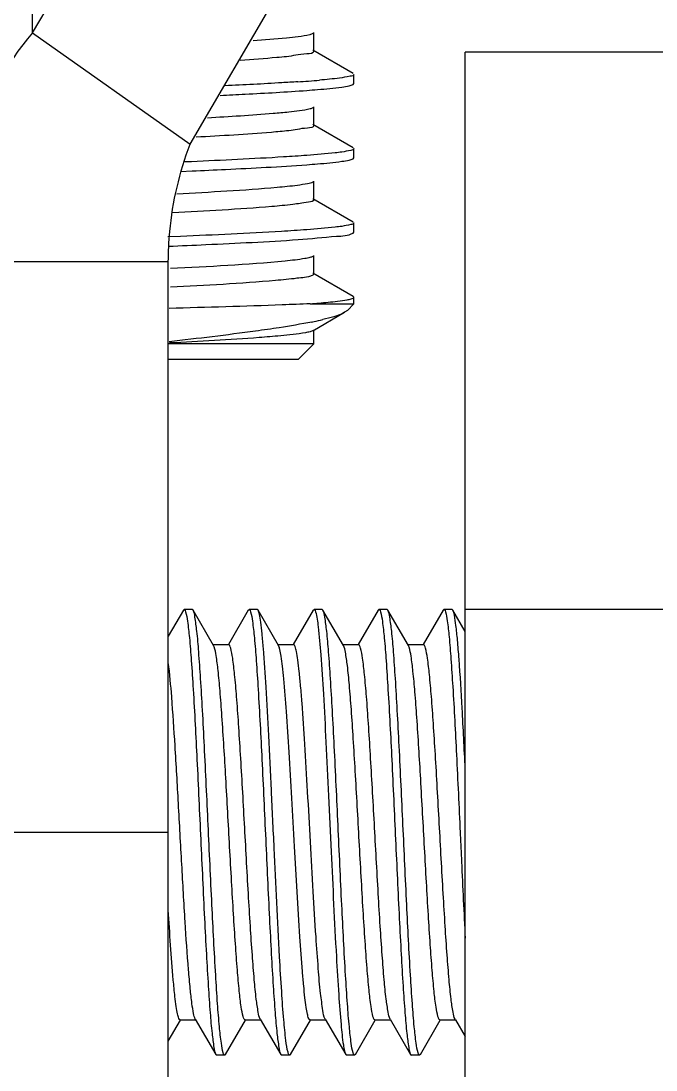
# Model space of a CAD drawing. Extents: x 1031190 to 1725648, y 733081 to 1571294.
# Drawn here: x 1158990.3 to 1159189.1, y 1211295.9 to 1211624 of the extents above; entities that cross this region are included whole.
import ezdxf

# ---------------------------------------------------------------- set-up
doc = ezdxf.new("R2010")
doc.units = 0
doc.header["$LTSCALE"] = 1000
doc.header["$MEASUREMENT"] = 0

msp = doc.modelspace()

# ---------------------------------------------------------------- linework, layer by layer
at = {"linetype": 'Continuous'}
for p, q in [((1158993.98, 1211620.34), (1159165.08, 1211912.43)), ((1159043.26, 1211585.49), (1159214.36, 1211877.58)), ((1158993.98, 1211620.34), (1158993.98, 1211791.44)), ((1158993.98, 1211620.34), (1159043.26, 1211585.49)), ((1159081.98, 1211614.56), (1159081.98, 1211620.37)), ((1159094.33, 1211607.56), (1159081.73, 1211614.86)), ((1159129.4, 1211158.53), (1159129.4, 1211614.22)), ((1159199.1, 1211614.22), (1159129.4, 1211614.22)), ((1159094.55, 1211604.4), (1159094.55, 1211607.3)), ((1159094.55, 1211604.4), (1159094.55, 1211607.3)), ((1159094.33, 1211604.14), (1159094.55, 1211604.4)), ((1159081.98, 1211591.33), (1159081.98, 1211597.14)), ((1159094.33, 1211584.32), (1159081.73, 1211591.62)), ((1159094.55, 1211581.17), (1159094.55, 1211584.07)), ((1159094.55, 1211581.17), (1159094.55, 1211584.07)), ((1159094.33, 1211580.91), (1159094.55, 1211581.17)), ((1159040.28, 1211576.94), (1159043.88, 1211577.1)), ((1159043.73, 1211580), (1159041.59, 1211579.91)), ((1159081.98, 1211568.1), (1159081.98, 1211573.91)), ((1159094.33, 1211561.09), (1159081.73, 1211568.39)), ((1159094.55, 1211557.93), (1159094.55, 1211560.84)), ((1159094.55, 1211557.93), (1159094.55, 1211560.84)), ((1159094.33, 1211557.68), (1159094.55, 1211557.93)), ((1159040.28, 1211556.62), (1159036.32, 1211556.45)), ((1159036.45, 1211548.65), (1158966.76, 1211548.65)), ((1159036.45, 1211137.96), (1159036.45, 1211548.65)), ((1159081.98, 1211544.87), (1159081.98, 1211550.67)), ((1159094.33, 1211537.86), (1159081.73, 1211545.16)), ((1159094.55, 1211537.61), (1159094.33, 1211537.86)), ((1159080.9, 1211535.58), (1159094.55, 1211535.58)), ((1159092.49, 1211533.51), (1159094.55, 1211535.58)), ((1159094.55, 1211535.58), (1159094.55, 1211537.61)), ((1159081.73, 1211527.15), (1159091.64, 1211532.89)), ((1159092.49, 1211533.51), (1159091.64, 1211532.89)), ((1159081.98, 1211523), (1159081.98, 1211527.44)), ((1159081.98, 1211523), (1159036.45, 1211523)), ((1159077.13, 1211518.15), (1159081.98, 1211523)), ((1159077.13, 1211518.15), (1159036.45, 1211518.15)), ((1159041.15, 1211439.75), (1159036.45, 1211431.66)), ((1159041.15, 1211439.75), (1159041.41, 1211439.98)), ((1159043.95, 1211439.98), (1159041.41, 1211439.98)), ((1159043.95, 1211439.98), (1159041.41, 1211439.98)), ((1159041.41, 1211439.98), (1159041.44, 1211439.97)), ((1159044.21, 1211439.75), (1159043.95, 1211439.98)), ((1159050.63, 1211428.68), (1159044.21, 1211439.75)), ((1159061.47, 1211439.75), (1159055.25, 1211429.01)), ((1159061.47, 1211439.75), (1159061.73, 1211439.98)), ((1159064.27, 1211439.98), (1159061.73, 1211439.98)), ((1159064.27, 1211439.98), (1159061.73, 1211439.98)), ((1159061.73, 1211439.98), (1159061.77, 1211439.97)), ((1159064.53, 1211439.75), (1159064.27, 1211439.98)), ((1159070.95, 1211428.68), (1159064.53, 1211439.75)), ((1159081.8, 1211439.75), (1159075.57, 1211429.01)), ((1159081.8, 1211439.75), (1159082.06, 1211439.98)), ((1159084.6, 1211439.98), (1159082.06, 1211439.98)), ((1159084.6, 1211439.98), (1159082.06, 1211439.98)), ((1159082.06, 1211439.98), (1159082.1, 1211439.97)), ((1159084.86, 1211439.75), (1159084.6, 1211439.98)), ((1159091.28, 1211428.68), (1159084.86, 1211439.75)), ((1159102.13, 1211439.75), (1159095.9, 1211429.01)), ((1159102.13, 1211439.75), (1159102.39, 1211439.98)), ((1159104.93, 1211439.98), (1159102.39, 1211439.98)), ((1159104.93, 1211439.98), (1159102.39, 1211439.98)), ((1159102.39, 1211439.98), (1159102.43, 1211439.97)), ((1159105.19, 1211439.75), (1159104.93, 1211439.98)), ((1159111.61, 1211428.68), (1159105.19, 1211439.75)), ((1159122.46, 1211439.75), (1159116.23, 1211429.01)), ((1159122.46, 1211439.75), (1159122.72, 1211439.98)), ((1159125.26, 1211439.98), (1159122.72, 1211439.98)), ((1159125.26, 1211439.98), (1159122.72, 1211439.98)), ((1159122.72, 1211439.98), (1159122.76, 1211439.97)), ((1159125.52, 1211439.75), (1159125.26, 1211439.98)), ((1159129.4, 1211433.05), (1159125.52, 1211439.75)), ((1159199.1, 1211439.98), (1159129.4, 1211439.98)), ((1159055.36, 1211428.94), (1159050.47, 1211428.94)), ((1159050.82, 1211428.23), (1159050.63, 1211428.68)), ((1159075.69, 1211428.94), (1159070.8, 1211428.94)), ((1159096.02, 1211428.94), (1159091.13, 1211428.94)), ((1159116.35, 1211428.94), (1159111.46, 1211428.94)), ((1158966.76, 1211370.28), (1159036.45, 1211370.28)), ((1159127.8, 1211370.21), (1159127.84, 1211369.48)), ((1159036.45, 1211304.97), (1159040.27, 1211311.55)), ((1159040.15, 1211311.62), (1159045.04, 1211311.62)), ((1159044.89, 1211311.89), (1159051.31, 1211300.81)), ((1159054.37, 1211300.81), (1159060.6, 1211311.55)), ((1159060.48, 1211311.62), (1159065.37, 1211311.62)), ((1159065.22, 1211311.89), (1159071.64, 1211300.81)), ((1159074.7, 1211300.81), (1159080.92, 1211311.55)), ((1159080.81, 1211311.62), (1159085.7, 1211311.62)), ((1159085.55, 1211311.89), (1159091.97, 1211300.81)), ((1159095.03, 1211300.81), (1159101.25, 1211311.55)), ((1159101.14, 1211311.62), (1159106.03, 1211311.62)), ((1159105.87, 1211311.89), (1159112.29, 1211300.81)), ((1159115.35, 1211300.81), (1159121.58, 1211311.55)), ((1159121.47, 1211311.62), (1159126.36, 1211311.62)), ((1159126.2, 1211311.89), (1159126.36, 1211311.62)), ((1159126.36, 1211311.62), (1159129.4, 1211306.37)), ((1159051.31, 1211300.81), (1159051.57, 1211300.59)), ((1159054.11, 1211300.59), (1159051.57, 1211300.59)), ((1159054.11, 1211300.59), (1159051.57, 1211300.59)), ((1159054.11, 1211300.59), (1159054.07, 1211300.59)), ((1159054.37, 1211300.81), (1159054.11, 1211300.59)), ((1159071.64, 1211300.81), (1159071.9, 1211300.59)), ((1159074.44, 1211300.59), (1159071.9, 1211300.59)), ((1159074.44, 1211300.59), (1159071.9, 1211300.59)), ((1159074.7, 1211300.81), (1159074.44, 1211300.59)), ((1159091.97, 1211300.81), (1159092.23, 1211300.59)), ((1159094.77, 1211300.59), (1159092.23, 1211300.59)), ((1159094.77, 1211300.59), (1159092.23, 1211300.59)), ((1159094.77, 1211300.59), (1159094.73, 1211300.59)), ((1159095.03, 1211300.81), (1159094.77, 1211300.59)), ((1159112.29, 1211300.81), (1159112.55, 1211300.59)), ((1159115.09, 1211300.59), (1159112.55, 1211300.59)), ((1159115.09, 1211300.59), (1159112.55, 1211300.59)), ((1159115.09, 1211300.59), (1159115.06, 1211300.59)), ((1159115.35, 1211300.81), (1159115.09, 1211300.59))]:
    msp.add_line(p, q, dxfattribs=at)
for centre, radius, start, end in [((1159050.27, 1212004.18), 400.09, 273.8288, 274.8033), ((1159056.05, 1211862.37), 327.74, 274.348, 274.8253), ((1159055.65, 1211657.25), 129.96, 281.4121, 281.7338), ((1159061.78, 1211628.21), 100.28, 281.6827, 283.258)]:
    msp.add_arc(centre, radius, start, end, dxfattribs=at)
for points, knots in [([(1158993.98, 1211620.34), (1158985.54, 1211610.25), (1158971.77, 1211587.62), (1158966.76, 1211561.45), (1158966.76, 1211548.65)], [0, 0, 0, 0, 0.506705, 1, 1, 1, 1]), ([(1159081.73, 1211620.08), (1159081.42, 1211619.9), (1159078.68, 1211619.14), (1159075.89, 1211618.9), (1159073.44, 1211618.65)], [0, 0, 0, 0, 0.12456, 1, 1, 1, 1]), ([(1159081.98, 1211614.56), (1159081.98, 1211613.79), (1159077.59, 1211613.7), (1159075.57, 1211613.06), (1159073.44, 1211612.84)], [0, 0, 0, 0, 0.265827, 1, 1, 1, 1]), ([(1159073.44, 1211612.84), (1159072.44, 1211612.74), (1159067.61, 1211612.29), (1159062.77, 1211611.94), (1159058.94, 1211611.69)], [0, 0, 0, 0, 0.208697, 1, 1, 1, 1]), ([(1159094.55, 1211607.3), (1159094.55, 1211606.88), (1159092.32, 1211606.6), (1159091.19, 1211606.29), (1159090.06, 1211606.15)], [0, 0, 0, 0, 0.271489, 1, 1, 1, 1]), ([(1159076.99, 1211604.99), (1159075.33, 1211604.88), (1159067.73, 1211604.4), (1159060.12, 1211604), (1159054.17, 1211603.72)], [0, 0, 0, 0, 0.217612, 1, 1, 1, 1]), ([(1159079.82, 1211602.29), (1159080.95, 1211602.37), (1159084.61, 1211602.66), (1159088.28, 1211602.99), (1159090.8, 1211603.34)], [0, 0, 0, 0, 0.307442, 1, 1, 1, 1]), ([(1159090.8, 1211603.34), (1159091.57, 1211603.45), (1159092.75, 1211603.66), (1159093.96, 1211603.93), (1159094.33, 1211604.14)], [0, 0, 0, 0, 0.642991, 1, 1, 1, 1]), ([(1159052.71, 1211600.74), (1159055.31, 1211600.87), (1159064.36, 1211601.31), (1159073.4, 1211601.81), (1159079.82, 1211602.29)], [0, 0, 0, 0, 0.288481, 1, 1, 1, 1]), ([(1159081.73, 1211596.84), (1159081.44, 1211596.68), (1159078.94, 1211595.96), (1159076.38, 1211595.73), (1159074.15, 1211595.49)], [0, 0, 0, 0, 0.12695, 1, 1, 1, 1]), ([(1159074.15, 1211595.49), (1159072.53, 1211595.32), (1159064.07, 1211594.54), (1159055.59, 1211594.04), (1159048.73, 1211593.65)], [0, 0, 0, 0, 0.191776, 1, 1, 1, 1]), ([(1159081.98, 1211591.33), (1159081.98, 1211590.61), (1159077.97, 1211590.47), (1159076.11, 1211589.89), (1159074.15, 1211589.68)], [0, 0, 0, 0, 0.266822, 1, 1, 1, 1]), ([(1159074.15, 1211589.68), (1159072.34, 1211589.49), (1159062.68, 1211588.62), (1159053.01, 1211588.07), (1159045.15, 1211587.64)], [0, 0, 0, 0, 0.188503, 1, 1, 1, 1]), ([(1159036.45, 1211548.65), (1159036.45, 1211551.82), (1159037.04, 1211564.34), (1159039.97, 1211576.73), (1159043.26, 1211585.49)], [0, 0, 0, 0, 0.253333, 1, 1, 1, 1]), ([(1159094.55, 1211584.07), (1159094.55, 1211583.71), (1159092.71, 1211583.4), (1159091.74, 1211583.15), (1159090.8, 1211583.02)], [0, 0, 0, 0, 0.274511, 1, 1, 1, 1]), ([(1159079.82, 1211581.96), (1159077.39, 1211581.78), (1159065.36, 1211580.99), (1159053.32, 1211580.43), (1159043.73, 1211580)], [0, 0, 0, 0, 0.202741, 1, 1, 1, 1]), ([(1159090.8, 1211583.02), (1159090.1, 1211582.92), (1159086.45, 1211582.47), (1159082.79, 1211582.18), (1159079.82, 1211581.96)], [0, 0, 0, 0, 0.191345, 1, 1, 1, 1]), ([(1159090.79, 1211580.11), (1159091.56, 1211580.22), (1159092.75, 1211580.43), (1159093.96, 1211580.7), (1159094.33, 1211580.91)], [0, 0, 0, 0, 0.64302, 1, 1, 1, 1]), ([(1159043.88, 1211577.1), (1159047.38, 1211577.26), (1159059.36, 1211577.82), (1159071.34, 1211578.43), (1159079.8, 1211579.05)], [0, 0, 0, 0, 0.292638, 1, 1, 1, 1]), ([(1159079.8, 1211579.05), (1159080.93, 1211579.14), (1159084.6, 1211579.43), (1159088.27, 1211579.75), (1159090.79, 1211580.11)], [0, 0, 0, 0, 0.307508, 1, 1, 1, 1]), ([(1159076.86, 1211572.58), (1159074.76, 1211572.3), (1159062.19, 1211571.08), (1159049.57, 1211570.44), (1159039.08, 1211569.89)], [0, 0, 0, 0, 0.168361, 1, 1, 1, 1]), ([(1159081.72, 1211573.61), (1159081.22, 1211573.32), (1159079.55, 1211572.99), (1159077.93, 1211572.72), (1159076.86, 1211572.58)], [0, 0, 0, 0, 0.350876, 1, 1, 1, 1]), ([(1159081.98, 1211568.1), (1159081.98, 1211567.49), (1159078.67, 1211567.25), (1159077.08, 1211566.79), (1159075.44, 1211566.6)], [0, 0, 0, 0, 0.268738, 1, 1, 1, 1]), ([(1159075.44, 1211566.6), (1159073.24, 1211566.34), (1159060.7, 1211565.2), (1159048.13, 1211564.55), (1159037.78, 1211564.02)], [0, 0, 0, 0, 0.176564, 1, 1, 1, 1]), ([(1159094.55, 1211560.84), (1159094.55, 1211560.48), (1159092.71, 1211560.17), (1159091.74, 1211559.92), (1159090.79, 1211559.78)], [0, 0, 0, 0, 0.27452, 1, 1, 1, 1]), ([(1159079.8, 1211558.73), (1159077.15, 1211558.53), (1159063.99, 1211557.68), (1159050.81, 1211557.08), (1159040.28, 1211556.62)], [0, 0, 0, 0, 0.201017, 1, 1, 1, 1]), ([(1159077.09, 1211555.63), (1159081.08, 1211555.9), (1159086.68, 1211556.68), (1159092.78, 1211556.79), (1159094.33, 1211557.68)], [0, 0, 0, 0, 0.690204, 1, 1, 1, 1]), ([(1159090.79, 1211559.78), (1159090.09, 1211559.68), (1159086.44, 1211559.24), (1159082.77, 1211558.94), (1159079.8, 1211558.73)], [0, 0, 0, 0, 0.191315, 1, 1, 1, 1]), ([(1159036.49, 1211553.55), (1159040.41, 1211553.72), (1159053.95, 1211554.32), (1159067.48, 1211554.98), (1159077.09, 1211555.63)], [0, 0, 0, 0, 0.2891, 1, 1, 1, 1]), ([(1159079.19, 1211549.7), (1159077.15, 1211549.34), (1159063.14, 1211547.83), (1159049.07, 1211547.17), (1159037.08, 1211546.56)], [0, 0, 0, 0, 0.147214, 1, 1, 1, 1]), ([(1159081.72, 1211550.38), (1159081.44, 1211550.22), (1159080.58, 1211549.97), (1159079.73, 1211549.79), (1159079.19, 1211549.7)], [0, 0, 0, 0, 0.376557, 1, 1, 1, 1]), ([(1159081.98, 1211544.87), (1159081.98, 1211544.71), (1159080.01, 1211543.62), (1159078.36, 1211543.73), (1159076.69, 1211543.52)], [0, 0, 0, 0, 0.08596, 1, 1, 1, 1]), ([(1159076.69, 1211543.52), (1159074.48, 1211543.23), (1159061.31, 1211541.97), (1159048.11, 1211541.31), (1159037.13, 1211540.75)], [0, 0, 0, 0, 0.168449, 1, 1, 1, 1]), ([(1159080.9, 1211535.58), (1159077.97, 1211535.44), (1159063.24, 1211534.84), (1159048.5, 1211534.43), (1159036.68, 1211534.1)], [0, 0, 0, 0, 0.198632, 1, 1, 1, 1]), ([(1159083.62, 1211535.8), (1159084.56, 1211535.87), (1159087.51, 1211536.15), (1159090.46, 1211536.44), (1159092.44, 1211536.82)], [0, 0, 0, 0, 0.318168, 1, 1, 1, 1]), ([(1159092.44, 1211536.82), (1159092.84, 1211536.89), (1159093.49, 1211537.03), (1159094.13, 1211537.23), (1159094.35, 1211537.36)], [0, 0, 0, 0, 0.619944, 1, 1, 1, 1]), ([(1159094.35, 1211537.36), (1159094.4, 1211537.39), (1159094.5, 1211537.45), (1159094.55, 1211537.56), (1159094.55, 1211537.61)], [0, 0, 0, 0, 0.597477, 1, 1, 1, 1]), ([(1159071.18, 1211528.09), (1159068.71, 1211527.71), (1159057.23, 1211526.06), (1159045.71, 1211524.71), (1159036.68, 1211523.68)], [0, 0, 0, 0, 0.215985, 1, 1, 1, 1]), ([(1159071.62, 1211525.54), (1159069.38, 1211525.33), (1159057.8, 1211524.41), (1159046.2, 1211523.79), (1159036.84, 1211523.31)], [0, 0, 0, 0, 0.193571, 1, 1, 1, 1]), ([(1159080.83, 1211526.82), (1159080.35, 1211526.68), (1159077.31, 1211526.08), (1159074.21, 1211525.79), (1159071.62, 1211525.54)], [0, 0, 0, 0, 0.160547, 1, 1, 1, 1]), ([(1159081.72, 1211527.15), (1159081.61, 1211527.08), (1159081.31, 1211526.96), (1159081.01, 1211526.86), (1159080.83, 1211526.82)], [0, 0, 0, 0, 0.420841, 1, 1, 1, 1]), ([(1159041.44, 1211439.97), (1159041.48, 1211439.96), (1159041.72, 1211439.78), (1159041.8, 1211439.48), (1159041.87, 1211439.25)], [0, 0, 0, 0, 0.146788, 1, 1, 1, 1]), ([(1159041.87, 1211439.25), (1159042.18, 1211438.29), (1159042.58, 1211435.56), (1159043.15, 1211430.47), (1159043.7, 1211423.37), (1159044.53, 1211410.66), (1159045.48, 1211392.02), (1159046.59, 1211368.13), (1159047.53, 1211347.83), (1159048.33, 1211332.55), (1159048.9, 1211322.72), (1159049.48, 1211314.47), (1159050, 1211308.03), (1159050.61, 1211303.73), (1159050.94, 1211301.46), (1159051.31, 1211300.81)], [0, 0, 0, 0, 0.021788, 0.059148, 0.110955, 0.175533, 0.334174, 0.514296, 0.692285, 0.773094, 0.844811, 0.905077, 0.951921, 0.983848, 1, 1, 1, 1]), ([(1159053.64, 1211301.33), (1159053.33, 1211302.29), (1159052.93, 1211305.03), (1159052.36, 1211310.13), (1159051.81, 1211317.24), (1159050.99, 1211329.94), (1159050.03, 1211348.59), (1159048.93, 1211372.47), (1159047.98, 1211392.76), (1159047.19, 1211408.03), (1159046.62, 1211417.86), (1159046.03, 1211426.1), (1159045.52, 1211432.54), (1159044.9, 1211436.83), (1159044.58, 1211439.11), (1159044.21, 1211439.75)], [0, 0, 0, 0, 0.021877, 0.059311, 0.111175, 0.175792, 0.334445, 0.514524, 0.692444, 0.773209, 0.844887, 0.905122, 0.951945, 0.983855, 1, 1, 1, 1]), ([(1159061.77, 1211439.97), (1159061.81, 1211439.96), (1159062.05, 1211439.78), (1159062.13, 1211439.48), (1159062.2, 1211439.24)], [0, 0, 0, 0, 0.146706, 1, 1, 1, 1]), ([(1159062.2, 1211439.24), (1159062.51, 1211438.28), (1159062.91, 1211435.56), (1159063.48, 1211430.46), (1159064.03, 1211423.36), (1159064.86, 1211410.66), (1159065.81, 1211392.01), (1159066.92, 1211368.12), (1159067.86, 1211347.83), (1159068.66, 1211332.55), (1159069.23, 1211322.72), (1159069.81, 1211314.47), (1159070.33, 1211308.03), (1159070.94, 1211303.73), (1159071.26, 1211301.46), (1159071.64, 1211300.81)], [0, 0, 0, 0, 0.0218, 0.059172, 0.110989, 0.175574, 0.334211, 0.514328, 0.692305, 0.773106, 0.844818, 0.905082, 0.951925, 0.983849, 1, 1, 1, 1]), ([(1159071.27, 1211331.38), (1159070.64, 1211342.69), (1159069.83, 1211360.02), (1159068.76, 1211383.07), (1159067.96, 1211399.87), (1159067.15, 1211414.67), (1159066.45, 1211425.29), (1159065.85, 1211432.05), (1159065.46, 1211435.62), (1159065.05, 1211438.06), (1159064.76, 1211439.35), (1159064.53, 1211439.75)], [0, 0, 0, 0, 0.31261, 0.479025, 0.637331, 0.776893, 0.888349, 0.931124, 0.964281, 0.987309, 1, 1, 1, 1]), ([(1159082.1, 1211439.97), (1159082.14, 1211439.96), (1159082.38, 1211439.78), (1159082.46, 1211439.48), (1159082.53, 1211439.24)], [0, 0, 0, 0, 0.14666, 1, 1, 1, 1]), ([(1159082.53, 1211439.24), (1159083.02, 1211437.73), (1159083.49, 1211433.19), (1159084.32, 1211424.63), (1159085.05, 1211412.59), (1159085.84, 1211397.9), (1159086.63, 1211381.46), (1159087.66, 1211359.09), (1159088.45, 1211342.31), (1159089.06, 1211331.38)], [0, 0, 0, 0, 0.04411, 0.125541, 0.239358, 0.37843, 0.533993, 0.696234, 1, 1, 1, 1]), ([(1159094.3, 1211301.31), (1159093.99, 1211302.27), (1159093.59, 1211305), (1159093.02, 1211310.09), (1159092.47, 1211317.19), (1159091.65, 1211329.89), (1159090.69, 1211348.54), (1159089.59, 1211372.43), (1159088.64, 1211392.73), (1159087.84, 1211408), (1159087.27, 1211417.84), (1159086.69, 1211426.09), (1159086.17, 1211432.53), (1159085.56, 1211436.83), (1159085.24, 1211439.11), (1159084.86, 1211439.75)], [0, 0, 0, 0, 0.02177, 0.059115, 0.110912, 0.175482, 0.334119, 0.514249, 0.692251, 0.773068, 0.844793, 0.905066, 0.951916, 0.983846, 1, 1, 1, 1]), ([(1159102.43, 1211439.97), (1159102.47, 1211439.96), (1159102.71, 1211439.78), (1159102.79, 1211439.47), (1159102.86, 1211439.23)], [0, 0, 0, 0, 0.146034, 1, 1, 1, 1]), ([(1159102.86, 1211439.23), (1159103.17, 1211438.27), (1159103.57, 1211435.53), (1159104.14, 1211430.42), (1159104.69, 1211423.32), (1159105.51, 1211410.61), (1159106.47, 1211391.96), (1159107.57, 1211368.08), (1159108.52, 1211347.8), (1159109.31, 1211332.53), (1159109.88, 1211322.7), (1159110.47, 1211314.46), (1159110.98, 1211308.02), (1159111.6, 1211303.73), (1159111.92, 1211301.46), (1159112.29, 1211300.81)], [0, 0, 0, 0, 0.021899, 0.059349, 0.111223, 0.175847, 0.334508, 0.514576, 0.692482, 0.773242, 0.844912, 0.905137, 0.951951, 0.983857, 1, 1, 1, 1]), ([(1159114.62, 1211301.33), (1159114.31, 1211302.3), (1159113.91, 1211305.03), (1159113.34, 1211310.14), (1159112.79, 1211317.25), (1159111.97, 1211329.96), (1159111.02, 1211348.6), (1159109.91, 1211372.49), (1159108.97, 1211392.77), (1159108.17, 1211408.03), (1159107.6, 1211417.86), (1159107.02, 1211426.1), (1159106.5, 1211432.54), (1159105.89, 1211436.83), (1159105.56, 1211439.11), (1159105.19, 1211439.75)], [0, 0, 0, 0, 0.02191, 0.059368, 0.111249, 0.175876, 0.33454, 0.514602, 0.692499, 0.773255, 0.84492, 0.905142, 0.951954, 0.983858, 1, 1, 1, 1]), ([(1159122.76, 1211439.97), (1159122.8, 1211439.96), (1159123.03, 1211439.78), (1159123.11, 1211439.48), (1159123.18, 1211439.25)], [0, 0, 0, 0, 0.147008, 1, 1, 1, 1]), ([(1159123.18, 1211439.25), (1159123.49, 1211438.32), (1159123.88, 1211435.68), (1159124.44, 1211430.76), (1159124.97, 1211423.91), (1159125.78, 1211411.64), (1159126.72, 1211393.54), (1159127.43, 1211378.32), (1159127.8, 1211370.21)], [0, 0, 0, 0, 0.042374, 0.114709, 0.214932, 0.339935, 0.647912, 1, 1, 1, 1]), ([(1159129.4, 1211390.21), (1159129.1, 1211396.49), (1159128.52, 1211407.91), (1159127.73, 1211421.31), (1159127.03, 1211429.95), (1159126.59, 1211434.53), (1159126.1, 1211437.63), (1159125.8, 1211439.27), (1159125.52, 1211439.75)], [0, 0, 0, 0, 0.379459, 0.689334, 0.809279, 0.902185, 0.96608, 1, 1, 1, 1]), ([(1159060.48, 1211311.62), (1159060.35, 1211311.62), (1159060.06, 1211312.02), (1159059.67, 1211313.31), (1159059.13, 1211316.3), (1159058.59, 1211321.13), (1159058.01, 1211327.71), (1159057.42, 1211335.75), (1159056.83, 1211345), (1159056.24, 1211355.12), (1159055.45, 1211369.33), (1159054.51, 1211386.57), (1159053.53, 1211402.85), (1159052.69, 1211414.04), (1159052.13, 1211420.35), (1159051.55, 1211424.91), (1159051.13, 1211427.36), (1159050.82, 1211428.23)], [0, 0, 0, 0, 0.00337, 0.010373, 0.036639, 0.078887, 0.135774, 0.205372, 0.28529, 0.372768, 0.464782, 0.64963, 0.814469, 0.882133, 0.936734, 0.976432, 1, 1, 1, 1]), ([(1159065.22, 1211311.89), (1159064.85, 1211312.52), (1159064.48, 1211314.68), (1159063.86, 1211318.74), (1159063.31, 1211324.73), (1159062.7, 1211332.32), (1159062.11, 1211341.3), (1159061.28, 1211355.04), (1159060.49, 1211369.43), (1159059.69, 1211383.95), (1159059.08, 1211394.36), (1159058.48, 1211403.9), (1159057.89, 1211412.22), (1159057.29, 1211419.06), (1159056.74, 1211424.07), (1159056.19, 1211427.18), (1159055.79, 1211428.52), (1159055.5, 1211428.94), (1159055.36, 1211428.94)], [0, 0, 0, 0, 0.01868, 0.054279, 0.105765, 0.17135, 0.248696, 0.335029, 0.522011, 0.615925, 0.705601, 0.787809, 0.859595, 0.918388, 0.962111, 0.989308, 0.996545, 1, 1, 1, 1]), ([(1159077.64, 1211337.54), (1159077.02, 1211346.98), (1159076.21, 1211361.46), (1159075.15, 1211380.74), (1159074.35, 1211394.81), (1159073.55, 1211407.25), (1159072.85, 1211416.21), (1159072.26, 1211421.95), (1159071.86, 1211425.02), (1159071.46, 1211427.17), (1159071.17, 1211428.31), (1159070.95, 1211428.68)], [0, 0, 0, 0, 0.310342, 0.475677, 0.633257, 0.772654, 0.88467, 0.928035, 0.961992, 0.986043, 1, 1, 1, 1]), ([(1159082.69, 1211337.54), (1159082.37, 1211342.27), (1159081.78, 1211352.18), (1159080.93, 1211367.34), (1159080.09, 1211382.72), (1159079.25, 1211397.19), (1159078.52, 1211408.2), (1159077.91, 1211415.77), (1159077.48, 1211420.28), (1159077.07, 1211423.83), (1159076.64, 1211426.56), (1159076.31, 1211427.99), (1159075.92, 1211428.94), (1159075.69, 1211428.94)], [0, 0, 0, 0, 0.154792, 0.324211, 0.496022, 0.657766, 0.797744, 0.856333, 0.905865, 0.945463, 0.974462, 0.992476, 1, 1, 1, 1]), ([(1159101.14, 1211311.62), (1159101, 1211311.62), (1159100.71, 1211312.04), (1159100.3, 1211313.38), (1159099.76, 1211316.49), (1159099.21, 1211321.5), (1159098.61, 1211328.34), (1159098.02, 1211336.66), (1159097.42, 1211346.2), (1159096.81, 1211356.62), (1159096.01, 1211371.14), (1159095.22, 1211385.52), (1159094.39, 1211399.26), (1159093.8, 1211408.24), (1159093.19, 1211415.83), (1159092.64, 1211421.82), (1159092.02, 1211425.88), (1159091.65, 1211428.04), (1159091.28, 1211428.68)], [0, 0, 0, 0, 0.003456, 0.010693, 0.037891, 0.081614, 0.140408, 0.212193, 0.2944, 0.384075, 0.47799, 0.664973, 0.751306, 0.828653, 0.894237, 0.945723, 0.981321, 1, 1, 1, 1]), ([(1159105.87, 1211311.89), (1159105.51, 1211312.52), (1159105.14, 1211314.68), (1159104.52, 1211318.74), (1159103.96, 1211324.73), (1159103.36, 1211332.32), (1159102.76, 1211341.3), (1159101.93, 1211355.04), (1159101.15, 1211369.43), (1159100.34, 1211383.95), (1159099.74, 1211394.36), (1159099.14, 1211403.9), (1159098.54, 1211412.22), (1159097.95, 1211419.06), (1159097.39, 1211424.07), (1159096.85, 1211427.18), (1159096.45, 1211428.52), (1159096.15, 1211428.94), (1159096.02, 1211428.94)], [0, 0, 0, 0, 0.018679, 0.054277, 0.105763, 0.171347, 0.248694, 0.335026, 0.52201, 0.615925, 0.7056, 0.787807, 0.859592, 0.918386, 0.962109, 0.989307, 0.996544, 1, 1, 1, 1]), ([(1159121.47, 1211311.62), (1159121.33, 1211311.62), (1159121.04, 1211312.01), (1159120.65, 1211313.3), (1159120.12, 1211316.27), (1159119.58, 1211321.06), (1159119, 1211327.61), (1159118.42, 1211335.6), (1159117.83, 1211344.79), (1159117.24, 1211354.86), (1159116.45, 1211369.02), (1159115.51, 1211386.22), (1159114.54, 1211402.5), (1159113.7, 1211413.71), (1159113.14, 1211420.08), (1159112.56, 1211424.72), (1159112.14, 1211427.23), (1159111.84, 1211428.13)], [0, 0, 0, 0, 0.003356, 0.010319, 0.036431, 0.078432, 0.135001, 0.204233, 0.283766, 0.370875, 0.462568, 0.647052, 0.812078, 0.880087, 0.935211, 0.975599, 1, 1, 1, 1]), ([(1159126.2, 1211311.89), (1159125.83, 1211312.52), (1159125.46, 1211314.68), (1159124.84, 1211318.74), (1159124.29, 1211324.73), (1159123.69, 1211332.32), (1159123.09, 1211341.3), (1159122.26, 1211355.04), (1159121.48, 1211369.43), (1159120.67, 1211383.95), (1159120.07, 1211394.36), (1159119.47, 1211403.9), (1159118.87, 1211412.22), (1159118.27, 1211419.06), (1159117.72, 1211424.07), (1159117.18, 1211427.18), (1159116.78, 1211428.52), (1159116.48, 1211428.94), (1159116.35, 1211428.94)], [0, 0, 0, 0, 0.018679, 0.054278, 0.105765, 0.17135, 0.248696, 0.335028, 0.522011, 0.615925, 0.705601, 0.787809, 0.859594, 0.918388, 0.962111, 0.989308, 0.996544, 1, 1, 1, 1]), ([(1159044.89, 1211311.89), (1159044.6, 1211312.39), (1159044.25, 1211314.06), (1159043.74, 1211317.2), (1159043.25, 1211321.78), (1159042.5, 1211330.28), (1159041.64, 1211343.25), (1159040.64, 1211360.6), (1159039.64, 1211378.97), (1159038.65, 1211396.42), (1159037.66, 1211411.13), (1159036.92, 1211419.8), (1159036.45, 1211423.38)], [0, 0, 0, 0, 0.015724, 0.044547, 0.085931, 0.138844, 0.273487, 0.434437, 0.604811, 0.766729, 0.903208, 1, 1, 1, 1]), ([(1159127.84, 1211369.48), (1159127.97, 1211366.68), (1159128.47, 1211355.9), (1159128.98, 1211345.12), (1159129.4, 1211337.15)], [0, 0, 0, 0, 0.259922, 1, 1, 1, 1]), ([(1159038.52, 1211318.92), (1159038.33, 1211320.64), (1159037.46, 1211329.64), (1159036.9, 1211338.66), (1159036.45, 1211345.96)], [0, 0, 0, 0, 0.19131, 1, 1, 1, 1]), ([(1159080.81, 1211311.62), (1159080.61, 1211311.62), (1159080.25, 1211312.37), (1159079.95, 1211313.58), (1159079.55, 1211315.81), (1159079.19, 1211318.75), (1159078.8, 1211322.5), (1159078.24, 1211328.83), (1159077.88, 1211333.93), (1159077.64, 1211337.54)], [0, 0, 0, 0, 0.022487, 0.074555, 0.158145, 0.272549, 0.416177, 0.587029, 1, 1, 1, 1]), ([(1159085.55, 1211311.89), (1159085.09, 1211312.67), (1159084.71, 1211315.45), (1159083.96, 1211320.65), (1159083.34, 1211328.37), (1159082.91, 1211334.25), (1159082.69, 1211337.54)], [0, 0, 0, 0, 0.10579, 0.314513, 0.617347, 1, 1, 1, 1]), ([(1159073.92, 1211301.49), (1159073.57, 1211302.7), (1159073.12, 1211306.09), (1159072.49, 1211312.41), (1159071.87, 1211321.15), (1159071.48, 1211327.74), (1159071.27, 1211331.38)], [0, 0, 0, 0, 0.125282, 0.339928, 0.635519, 1, 1, 1, 1]), ([(1159089.06, 1211331.38), (1159089.28, 1211327.41), (1159089.7, 1211320.32), (1159090.4, 1211311.13), (1159090.97, 1211305.24), (1159091.52, 1211302.15), (1159091.78, 1211301.13), (1159091.97, 1211300.81)], [0, 0, 0, 0, 0.387702, 0.692616, 0.899746, 0.963455, 1, 1, 1, 1]), ([(1159040.15, 1211311.62), (1159039.95, 1211311.62), (1159039.58, 1211312.43), (1159039.27, 1211313.7), (1159038.86, 1211316.07), (1159038.64, 1211317.87), (1159038.52, 1211318.92)], [0, 0, 0, 0, 0.081724, 0.272801, 0.579947, 1, 1, 1, 1]), ([(1159074.44, 1211300.59), (1159074.39, 1211300.59), (1159074.06, 1211300.79), (1159074, 1211301.19), (1159073.92, 1211301.49)], [0, 0, 0, 0, 0.132072, 1, 1, 1, 1]), ([(1159054.07, 1211300.59), (1159054.03, 1211300.6), (1159053.79, 1211300.79), (1159053.71, 1211301.09), (1159053.64, 1211301.33)], [0, 0, 0, 0, 0.146175, 1, 1, 1, 1]), ([(1159094.73, 1211300.59), (1159094.69, 1211300.6), (1159094.45, 1211300.78), (1159094.37, 1211301.08), (1159094.3, 1211301.31)], [0, 0, 0, 0, 0.146912, 1, 1, 1, 1]), ([(1159115.06, 1211300.59), (1159115.01, 1211300.6), (1159114.77, 1211300.79), (1159114.7, 1211301.09), (1159114.62, 1211301.33)], [0, 0, 0, 0, 0.145963, 1, 1, 1, 1])]:
    msp.add_open_spline(points, degree=3, knots=knots, dxfattribs=at)
for points in [[(1159073.44, 1211618.65), (1159069.96, 1211618.29), (1159066.47, 1211618.02), (1159062.98, 1211617.77)], [(1159090.06, 1211606.15), (1159087.97, 1211605.88), (1159085.87, 1211605.68), (1159083.77, 1211605.5)], [(1159091.64, 1211532.89), (1159089.55, 1211531.68), (1159087.12, 1211531.16), (1159084.78, 1211530.6)], [(1159081.37, 1211529.86), (1159077.99, 1211529.18), (1159074.59, 1211528.61), (1159071.18, 1211528.09)], [(1159111.84, 1211428.13), (1159111.78, 1211428.32), (1159111.71, 1211428.51), (1159111.61, 1211428.68)]]:
    msp.add_open_spline(points, degree=3, dxfattribs=at)

doc.saveas('drawing.dxf')
